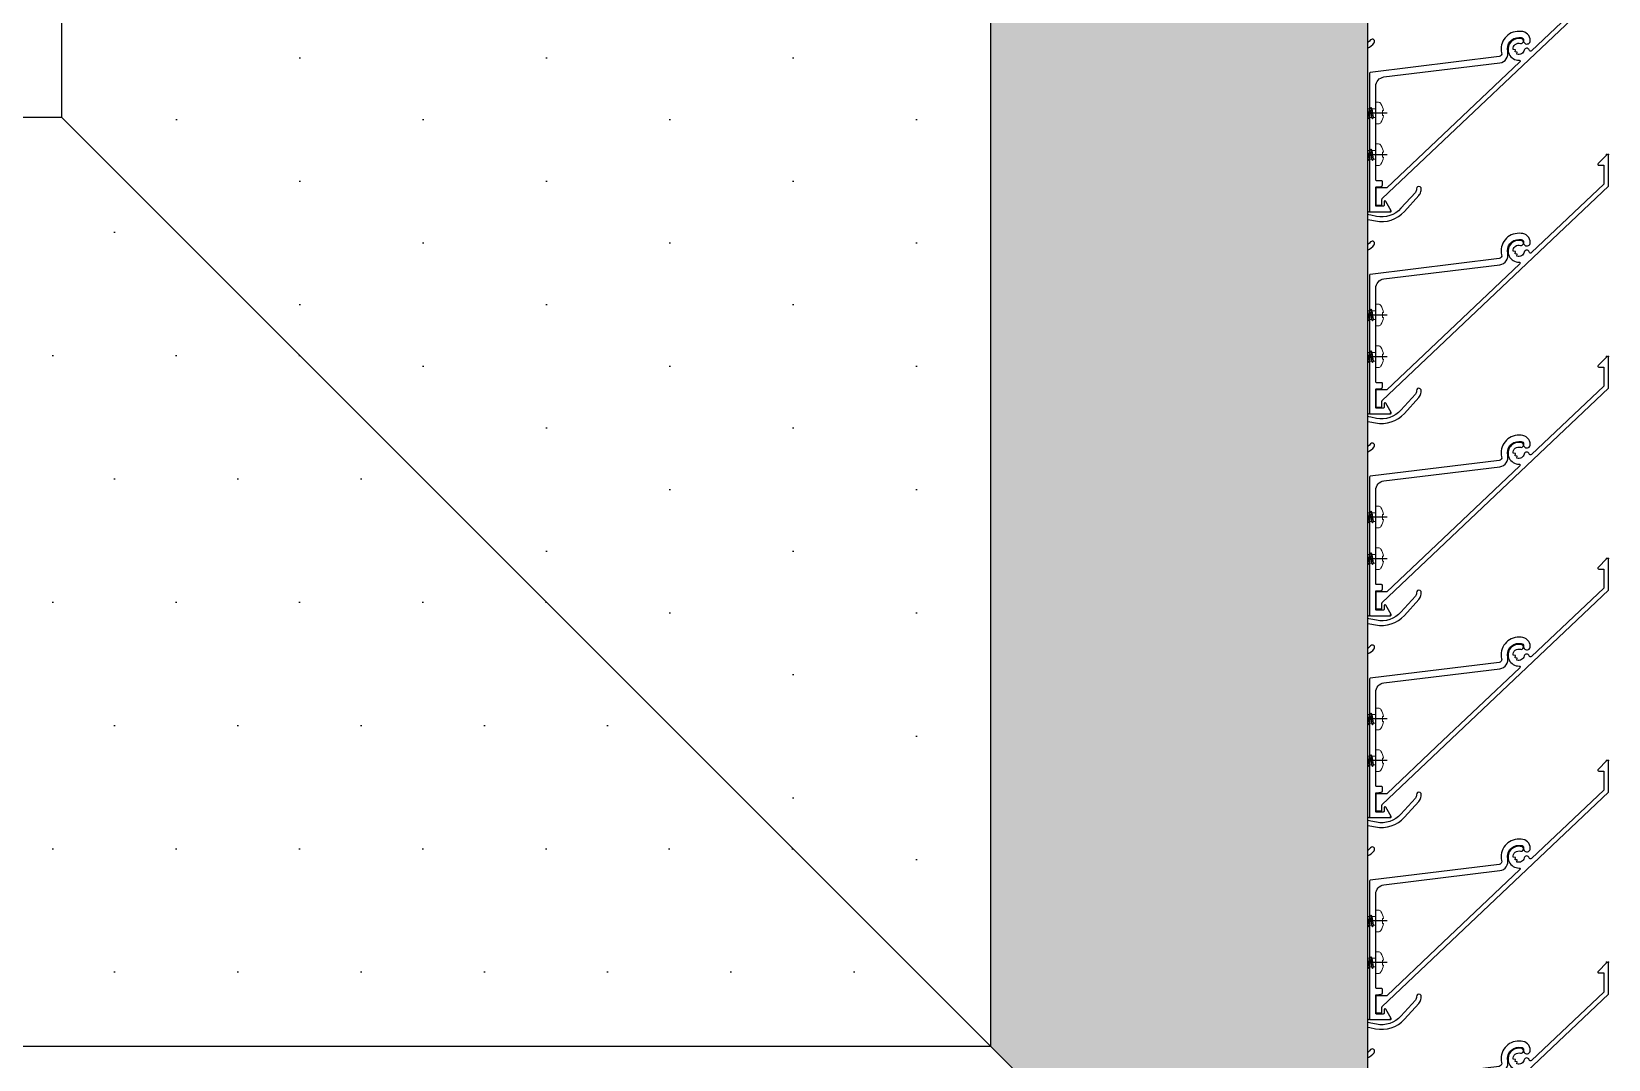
# Model space of a CAD drawing. Header units: millimetres. Extents: x 2519235 to 7246330, y 25937 to 201821.
# Drawn here: x 2752281 to 2752789, y 102088 to 102419 of the extents above; entities that cross this region are included whole.
import ezdxf

# ---------------------------------------------------------------- set-up
doc = ezdxf.new("R2010")
doc.units = ezdxf.units.MM
doc.set_wipeout_variables(frame=1)
for name, pattern in [('CENTER', [50.8, 31.75, -6.35, 6.35, -6.35]), ('HIDDEN', [0.375, 0.25, -0.125]), ('Xref-PLAN-106.940$0$CENTER2', [28.575, 19.05, -3.175, 3.175, -3.175])]:
    doc.linetypes.add(name, pattern=pattern)
for name, color, linetype in [('000 - CONCRETE_COL_CUT_COLOR_1', 7, 'Continuous'), ('000 - CONCRETE_COL_CUT_COLOR_5', 7, 'Continuous'), ('000 - CONCRETE_COL_HATCH_', 7, 'Continuous'), ('000 - CONCRETE_COL_WIPEOUT_', 7, 'Continuous'), ('000 - STRUCTURE_STEEL_ACCESORIES_MAIN_COLOR_2', 7, 'Continuous'), ('000 - STRUCTURE_STEEL_ACCESORIES_WIPEOUT_', 7, 'Continuous'), ('010 - ASPG_ACCESSORIES_HATCH_', 7, 'Continuous'), ('010 - ASPG_ACCESSORIES_MAIN_COLOR_1', 7, 'Continuous'), ('010 - ASPG_ACCESSORIES_SUB_COLOR_1', 7, 'Continuous'), ('010 - ASPG_ACCESSORIES_SUB_COLOR_2', 7, 'Continuous'), ('010 - ASPG_ACCESSORIES_SYMBOL_', 7, 'Continuous'), ('010 - ASPG_ACCESSORIES_WIPEOUT_', 7, 'Continuous'), ('010 - ASPG_EXTR_DEF_SUB', 7, 'Continuous'), ('010 - ASPG_EXTR_MAIN_COLOR_2', 7, 'Continuous'), ('010 - ASPG_FASTERN_DEF_SUB', 7, 'Continuous'), ('010 - ASPG_FASTERN_HIDDEN_', 7, 'Continuous'), ('010 - ASPG_FASTERN_MAIN_COLOR_1', 7, 'Continuous'), ('010 - ASPG_FASTERN_SUB_COLOR_2', 7, 'Continuous'), ('010 - ASPG_FLASHING_HATCH_', 7, 'Continuous'), ('010 - ASPG_FLASHING_MAIN_COLOR_2', 7, 'Continuous'), ('010 - ASPG_FLASHING_MAIN_COLOR_4', 7, 'Continuous'), ('010 - ASPG_FLASHING_WIPEOUT_', 7, 'Continuous'), ('010 - ASPG_FRAMING_MAIN_COLOR_2', 7, 'Continuous'), ('010 - ASPG_FRAMING_SUB_COLOR_2', 7, 'Continuous'), ('010 - ASPG_FRAMING_WIPEOUT_', 7, 'Continuous'), ('A-GLAZ-CURT', 7, 'Continuous'), ('BOLT & SCREW', 7, 'Continuous'), ('Center Line', 7, 'CENTER'), ('Xref-PLAN-106.940$0$_Beam', 7, 'Continuous'), ('Xref-PLAN-106.940$0$_Col', 7, 'Xref-PLAN-106.940$0$CENTER2'), ('Xref-PLAN-106.940$0$S-280-M_COLUMN', 7, 'Continuous')]:
    doc.layers.add(name, color=color, linetype=linetype)
doc.layers.add('12-GRID', color=7, linetype='CENTER', lineweight=13)
doc.layers.add('SCREW', color=7, linetype='Continuous', lineweight=5)
doc.layers.add('Xref-PLAN-106.940$0$_VP', color=7, linetype='Continuous', plot=False)
pattern_1 = [(45, (68845973.911, -106253.634), (-4.0411152545, 4.0411152545), []), (45, (68845976.6053, -106253.634), (-4.0411152545, 4.0411152545), [])]
pattern_2 = [(0, (0, 0), (3.96875, 7.9375), [0, -7.9375])]
pattern_3 = [(0, (0, 0), (19.8438, 39.6875), [0, -39.6875])]

# ---------------------------------------------------------------- blocks, each defined once
blk = doc.blocks.new('DPA_Curved type C_Left - Curved Type C_Left-31496685-ENTRANCE 1 - LOWER ROOF LEVEL PLAN')
at = {"layer": 'A-GLAZ-CURT', "color": 7}
for p, q in [((750, 0), (-699.99, 0)), ((-699.99, 0), (750, 0))]:
    blk.add_line(p, q, dxfattribs=at)
blk = doc.blocks.new('Xref-PLAN-106.940$0$ACM_STR_COLN_Precast- Rectangular Column - 750x300-6869242-610_ENT 1 EXISTING GROUND LEVEL_6000_100')
at = {"layer": 'Xref-PLAN-106.940$0$S-280-M_COLUMN', "color": 7, "lineweight": -3}
for p, q in [((-375, 200), (75, 200)), ((375, 200), (375, 190)), ((375, 190), (375, -90)), ((375, -90), (375, -100)), ((375, -100), (-375, -100))]:
    blk.add_line(p, q, dxfattribs=at)
blk = doc.blocks.new('Xref-PLAN-106.940')
at = {"layer": 'Xref-PLAN-106.940$0$_Beam', "color": 7}
for p, q in [((153369.18, 15158.4), (153369.18, 6933.4)), ((153669.18, 15158.4), (153669.18, 6933.4))]:
    blk.add_line(p, q, dxfattribs=at)
at = {"layer": 'Xref-PLAN-106.940$0$_Col', "color": 7}
blk.add_lwpolyline([(152919.18, 6633.4), (153669.18, 6633.4), (153669.18, 6933.4), (152919.18, 6933.4)], close=True, dxfattribs=at)
at = {"layer": 'Xref-PLAN-106.940$0$_VP', "color": 7}
for p, q in [((152919.18, 6683.4), (153669.18, 6933.4)), ((152919.18, 6933.4), (153669.18, 6633.4))]:
    blk.add_line(p, q, dxfattribs=at)
at = {"layer": 'Xref-PLAN-106.940$0$S-280-M_COLUMN', "color": 7, "lineweight": -3}
blk.add_blockref('Xref-PLAN-106.940$0$ACM_STR_COLN_Precast- Rectangular Column - 750x300-6869242-610_ENT 1 EXISTING GROUND LEVEL_6000_100', (153294.18, 6733.4), dxfattribs=at)
blk = doc.blocks.new('*U2093')
at = {"layer": '000 - CONCRETE_COL_HATCH_'}
h = blk.add_hatch(dxfattribs=at)
h.set_pattern_fill('AR-CONC', scale=0.04)
h.set_pattern_definition([(50, (1500, -835906.8257), (7.28738676, -0.63756342), [0.762, -8.382]), (355, (1500, -835906.826), (-1.40973686, 7.64227381), [0.6096, -6.70562337]), (100.4514447, (1500.607, -835906.879), (5.877649884, 7.004710076), [0.64760035, -7.123609784]), (46.1842, (1500, -835904.794), (10.84316164, -1.68169312), [1.143, -12.573]), (96.6355576, (1500.904, -835904.934), (9.49616536, 9.89704498), [0.97140093, -10.68542433]), (351.1841512, (1500, -835904.794), (9.49616536, 9.89704498), [0.91439868, -10.05838928]), (21, (1501.016, -835905.3017), (6.06457565, -4.090607927), [0.762, -8.382]), (326, (1501.016, -835905.302), (2.472081134, 7.367518645), [0.6096, -6.7056]), (71.451445, (1501.5214, -835905.6426), (8.53665677, 3.276910755), [0.64760035, -7.123597504]), (37.5, (1500, -835906.8257), (0.12354413, 3.382201555), [0, -6.62432, 0, -6.8072, 0, -6.731]), (7.5, (1500, -835906.8257), (2.6727865, 4.007222993), [0, -3.88112, 0, -6.47192, 0, -2.5654]), (327.5, (1497.7343, -835906.8257), (5.423623807, -0.22914976), [0, -2.54, 0, -7.9248, 0, -10.5156]), (317.5, (1496.7183, -835906.8257), (5.925167255, 1.01705964), [0, -3.302, 0, -5.26288, 0, -7.4676])])
h.paths.add_polyline_path([(0, 0), (750, 0), (750, 300), (0, 300)])
at = {"layer": '000 - CONCRETE_COL_CUT_COLOR_1', "color": 7, "lineweight": -2}
blk.add_lwpolyline([(0, 0), (750, 0), (750, 300), (0, 300)], dxfattribs=at)
blk = doc.blocks.new('A$C6d15e31b')
at = {"color": 7}
blk.add_blockref('Xref-PLAN-106.940', (-135619.34, -23258.4), dxfattribs=at)
at = {"layer": 'A-GLAZ-CURT', "color": 7, "rotation": 90}
blk.add_blockref('DPA_Curved type C_Left - Curved Type C_Left-31496685-ENTRANCE 1 - LOWER ROOF LEVEL PLAN', (18049.85, -15875), dxfattribs=at)
at = {"layer": '000 - CONCRETE_COL_CUT_COLOR_5', "color": 7}
blk.add_blockref('*U2093', (17299.84, -16625), dxfattribs=at)
blk = doc.blocks.new('PZG35-9D5')
at = {"layer": 'Center Line', "color": 7}
blk.add_line((0, 3.73), (0, -10.53), dxfattribs=at)
at = {"layer": 'SCREW', "color": 7}
for p, q in [((-1.4, 0), (-1.4, -1.09)), ((1.4, 0), (1.4, -0.59)), ((-1.85, -1.4), (1.85, -0.9)), ((-1.85, -1.4), (-1.4, -1.09)), ((-1.85, -1.4), (-1.4, -1.71)), ((-1.85, -2.7), (1.85, -2.2)), ((-1.85, -2.7), (-1.4, -2.39)), ((-1.85, -2.7), (-1.4, -3.01)), ((-1.85, -4), (-1.4, -3.69)), ((-1.85, -4), (-0.99, -3.88)), ((-1.85, -4), (-1.4, -4.31)), ((-1.4, -1.09), (1.4, -0.59)), ((-1.4, -1.71), (1.4, -1.21)), ((-1.4, -1.71), (-1.4, -2.39)), ((-1.4, -2.39), (1.4, -1.89)), ((-1.4, -3.01), (1.4, -2.51)), ((-1.4, -3.01), (-1.4, -3.69)), ((-1.4, -3.69), (-0.84, -3.59)), ((-1.4, -4.31), (-1.18, -4.27)), ((-1.4, -4.31), (-1.4, -8.1)), ((0.56, -3.34), (1.4, -3.19)), ((0.71, -3.65), (1.85, -3.5)), ((0.71, -3.93), (1.4, -3.81)), ((0.71, -4.61), (1.4, -4.49)), ((0.71, -4.95), (1.85, -4.8)), ((1.85, -0.9), (1.4, -0.59)), ((1.85, -0.9), (1.4, -1.21)), ((1.4, -1.21), (1.4, -1.89)), ((1.85, -2.2), (1.4, -1.89)), ((1.85, -2.2), (1.4, -2.51)), ((1.4, -2.51), (1.4, -3.19)), ((1.85, -3.5), (1.4, -3.19)), ((1.85, -3.5), (1.4, -3.81)), ((1.4, -3.81), (1.4, -4.49)), ((1.85, -4.8), (1.4, -4.49)), ((1.85, -4.8), (1.4, -5.11)), ((0, -9.5), (-1.4, -8.1)), ((0, -9.5), (1.4, -8.1)), ((0.71, -5.23), (1.4, -5.11)), ((1.4, -5.11), (1.4, -8.1))]:
    blk.add_line(p, q, dxfattribs=at)
blk.add_lwpolyline([(0, -9.5), (0.71, -5.23), (0.71, -3.6, 0.417657), (0.41, -3.3, 0.108102), (-0.84, -3.59), (-1.4, -4.7)], format="xyb", dxfattribs=at)
blk = doc.blocks.new('*U2951')
at = {"layer": 'SCREW', "color": 7}
blk.add_lwpolyline([(3.03, 1.78, 0.09906), (0.8, 2.55), (0.8, 2.27), (-0.8, 2.27), (-0.8, 2.55, 0.09906), (-3.03, 1.78, 0.266588), (-3.5, 0.96), (-3.5, 0.2, 0.414214), (-3.3, 0), (3.3, 0, 0.414214), (3.5, 0.2), (3.5, 0.96, 0.266588)], format="xyb", close=True, dxfattribs=at)
blk.add_blockref('PZG35-9D5', (0, 0), dxfattribs=at)
blk = doc.blocks.new('*U2950')
at = {"color": 7}
blk.add_point((0, 0), dxfattribs=at)
at = {"layer": '010 - ASPG_ACCESSORIES_MAIN_COLOR_1', "color": 7}
blk.add_lwpolyline([(-39.7, -0.6, 0.414214), (-40, -0.9), (-40, -7.37, 0.57735), (-39.65, -7.57), (-36.64, -5.83, 0.767327), (-36.79, -5.3), (-37.9, -5.3, -0.414214), (-38.2, -5), (-38.2, -2.8, -0.414214), (-38, -2.6), (-32.18, -2.6, -0.388879), (-31.98, -2.78), (-31.85, -4.34, 0.388879), (-31.35, -4.8), (-30.3, -4.8, 0.414214), (-30, -4.5), (-30, -2.9, -0.414214), (-29.7, -2.6), (0.41, -2.6, -0.378969), (3.39, -5.24), (7.95, -42.52, 0.446593), (11.62, -45.08, -0.489802), (16.08, -48.68), (16.06, -49.36, -0.18248), (15.8, -50.02, -0.267949), (15.33, -50.17, 1.122115), (15.1, -52.34, 0.405004), (18.06, -49.4), (18.08, -48.72, 0.489805), (11.16, -43.13, -0.446597), (9.94, -42.28), (4.87, -0.85, 0.364176), (4.57, -0.6)], format="xyb", close=True, dxfattribs=at)
at = {"layer": '010 - ASPG_EXTR_DEF_SUB', "color": 7}
for p in [(-40, -0.5), (43.44, -76.9), (43.44, -77.5)]:
    blk.add_point(p, dxfattribs=at)
at = {"layer": '010 - ASPG_EXTR_MAIN_COLOR_2', "color": 7}
blk.add_lwpolyline([(11.37, -48.15), (11.47, -47.44), (12.18, -47.56), (12.29, -46.79, -0.535538), (14.19, -49.17, 0.991572), (15.66, -49.58, 1.157025), (8.79, -48.77, -0.688558), (8.27, -48.99), (-17.14, -22.17), (-32.34, -6.13), (-32.34, -2.9, 0.414312), (-32.64, -2.6), (-37.54, -2.6, 0.414116), (-37.84, -2.9), (-37.84, -4.3, 0.414214), (-37.54, -4.6), (-35.99, -4.6, -0.205895), (-35.77, -4.69), (33.23, -77.5), (43.14, -77.5, 0.668179), (43.36, -76.99), (40.52, -74.15, 0.668179), (40.01, -74.36), (40.01, -76), (33.87, -76), (11.86, -52.78, -0.558354), (12.08, -51.95, 0.766275), (12.04, -50.39, -0.438583), (10.71, -48.05)], format="xyb", close=True, dxfattribs=at)
at = {"layer": 'SCREW', "color": 7, "rotation": 180}
for p in [(-21.65, -2.5), (-8.24, -2.5)]:
    blk.add_blockref('*U2951', p, dxfattribs=at)
blk = doc.blocks.new('*U1455')
at = {"color": 7}
blk.add_wipeout([(1617.3, 4), (60, 4), (60, 69.3), (1617.3, 69.3)], dxfattribs=at).dxf.layer = '010 - ASPG_FRAMING_WIPEOUT_'
at = {"layer": '010 - ASPG_FRAMING_MAIN_COLOR_2', "color": 7}
blk.add_lwpolyline([(1587.3, 69.3), (90, 69.3), (90, 6), (1587.3, 6)], close=True, dxfattribs=at)
at = {"layer": '010 - ASPG_FRAMING_SUB_COLOR_2', "color": 7}
for points in [[(1617.3, 4), (60, 4), (60, 69.3), (1617.3, 69.3)], [(60, 2), (60, 4), (1617.3, 4), (1617.3, 2)]]:
    blk.add_lwpolyline(points, close=True, dxfattribs=at)
at = {"color": 7, "rotation": 180}
for p in [(1187.3, 69.3), (1252.3, 69.3), (1317.3, 69.3), (1382.3, 69.3), (1447.3, 69.3), (1512.3, 69.3)]:
    blk.add_blockref('*U2950', p, dxfattribs=at)
blk = doc.blocks.new('*U2952')
at = {"layer": '12-GRID', "color": 7, "linetype": 'CENTER'}
for p, q in [((0, -6.2), (0, 2.2)), ((-4.2, -2), (4.2, -2))]:
    blk.add_line(p, q, dxfattribs=at)
at = {"layer": 'BOLT & SCREW', "color": 7}
for p, q in [((-0.55, -1.77), (-1.77, -1.56)), ((-0.55, -2.23), (-1.77, -2.44)), ((-0.46, -1.77), (-0.88, -1.56)), ((-0.46, -2.23), (-0.88, -2.44)), ((-0.23, -1.45), (-0.44, -0.23)), ((-0.23, -1.54), (-0.44, -1.12)), ((-0.23, -2.46), (-0.44, -2.88)), ((-0.23, -2.55), (-0.44, -3.77)), ((0.23, -1.45), (0.44, -0.23)), ((0.23, -1.54), (0.44, -1.12)), ((0.44, -2.88), (0.23, -2.46)), ((0.23, -2.55), (0.44, -3.77)), ((0.46, -1.77), (0.88, -1.56)), ((0.46, -2.23), (0.88, -2.44)), ((0.55, -1.77), (1.77, -1.56)), ((0.55, -2.23), (1.77, -2.44))]:
    blk.add_line(p, q, dxfattribs=at)
for points in [[(-1.77, -1.56), (-0.88, -1.56, 0.414214), (-0.44, -1.12), (-0.44, -0.23), (0.44, -0.23), (0.44, -1.12, 0.414214), (0.88, -1.56), (1.77, -1.56), (1.77, -2.44), (0.88, -2.44, 0.414214), (0.44, -2.88), (0.44, -3.77), (-0.44, -3.77), (-0.44, -2.88, 0.414214), (-0.88, -2.44), (-1.77, -2.44)], [(0.23, -2.46, -0.414214), (0.46, -2.23), (0.55, -2.23), (0.55, -1.77), (0.46, -1.77, -0.414214), (0.23, -1.54), (0.23, -1.45), (-0.23, -1.45), (-0.23, -1.54, -0.414214), (-0.46, -1.77), (-0.55, -1.77), (-0.55, -2.23), (-0.46, -2.23, -0.414214), (-0.23, -2.46), (-0.23, -2.55), (0.23, -2.55)]]:
    blk.add_lwpolyline(points, format="xyb", close=True, dxfattribs=at)
blk.add_circle((0, -2), 3.5, dxfattribs=at)
blk = doc.blocks.new('*U2422')
at = {"layer": '010 - ASPG_EXTR_DEF_SUB', "color": 7}
for p in [(65, 0), (130, 0), (195, 0), (260, 0), (325, 0)]:
    blk.add_point(p, dxfattribs=at)
at = {"layer": '010 - ASPG_EXTR_MAIN_COLOR_2', "color": 7}
for points in [[(95.76, 70.07, 0.433659), (95.46, 69.75), (95.84, 63.96, 0.082069), (95.86, 63.87, 0.720654), (97.33, 63.97, 0.079224), (97.34, 64.07), (97.07, 68.14, -0.433659), (97.47, 68.57), (105.86, 68.57, -0.607385), (106.35, 67.62, -0.045829), (87.78, 45.76, -0.560492), (87.29, 45.89, 0.31786), (84.21, 48.24, 0.953288), (84.08, 46.72, -2.423004), (82.26, 44.89, 0.952315), (80.74, 44.76, 0.300821), (82.89, 41.76, -0.560492), (82.98, 41.25, -0.019425), (73.62, 33.46, -0.552501), (73.15, 33.64, 0.344461), (69.99, 36.3, 0.952015), (69.86, 34.78, -2.423186), (68.04, 32.95, 0.952015), (66.52, 32.82, 0.2854), (68.49, 29.89, -0.553378), (68.56, 29.38, 0.030674), (53.46, 15.06, 0.4171), (54.11, 5.27, 0.935553), (55.1, 6.41, -0.43441), (54.8, 14.29, -0.014998), (61.92, 21.45, -0.738349), (64.92, 19.76, 0.004917), (61.81, 4.8, 0.263611), (64.88, -4.46), (70, -9.08, 0.125884), (71.27, -9.75, 0.044275), (72.09, -9.87, 1.107655), (72.13, -8.33, -0.215596), (71.02, -7.99), (65.89, -3.35, -0.263611), (63.28, 4.51, -0.004855), (66.34, 19.26, 0.23396), (65.82, 21.95, -0.24081), (65.71, 24.9, -0.104157), (65.78, 25), (67.99, 26.93, -0.229021), (70.7, 26.89, -0.381721), (75.27, 9.07, 0.977382), (76.62, 8.41, 0.361105), (72.41, 27.5, -0.496126), (72.44, 30.69, 0.003188), (74.06, 31.9, -0.002827), (75.56, 33.07, 0.077048), (108.74, 68.44, -0.247674), (108.99, 68.57), (110.98, 68.57, -0.044131), (111.47, 68.5, -0.125846), (113.96, 67.21, -0.098851), (114.82, 66.03, -0.205828), (114.79, 61.2, -0.115116), (111.37, 57.18, 0.822373), (112.46, 56.1, 0.109185), (116.15, 60.56, 0.208323), (116.19, 66.64, 0.100528), (114.97, 68.32, 0.145116), (111.29, 70.07)], [(160.76, 70.07, 0.433659), (160.46, 69.75), (160.84, 63.96, 0.082069), (160.86, 63.87, 0.720654), (162.33, 63.97, 0.079224), (162.34, 64.07), (162.07, 68.14, -0.433659), (162.47, 68.57), (170.86, 68.57, -0.607385), (171.35, 67.62, -0.045829), (152.78, 45.76, -0.560492), (152.29, 45.89, 0.31786), (149.21, 48.24, 0.953288), (149.08, 46.72, -2.423004), (147.26, 44.89, 0.952315), (145.74, 44.76, 0.300821), (147.89, 41.76, -0.560492), (147.98, 41.25, -0.019425), (138.62, 33.46, -0.552501), (138.15, 33.64, 0.344461), (134.99, 36.3, 0.952015), (134.86, 34.78, -2.423186), (133.04, 32.95, 0.952015), (131.52, 32.82, 0.2854), (133.49, 29.89, -0.553378), (133.56, 29.38, 0.030674), (118.46, 15.06, 0.4171), (119.11, 5.27, 0.935553), (120.1, 6.41, -0.43441), (119.8, 14.29, -0.014998), (126.92, 21.45, -0.738349), (129.92, 19.76, 0.004917), (126.81, 4.8, 0.263611), (129.88, -4.46), (135, -9.08, 0.125884), (136.27, -9.75, 0.044275), (137.09, -9.87, 1.107655), (137.13, -8.33, -0.215596), (136.02, -7.99), (130.89, -3.35, -0.263611), (128.28, 4.51, -0.004855), (131.34, 19.26, 0.23396), (130.82, 21.95, -0.24081), (130.71, 24.9, -0.104157), (130.78, 25), (132.99, 26.93, -0.229021), (135.7, 26.89, -0.381721), (140.27, 9.07, 0.977382), (141.62, 8.41, 0.361105), (137.41, 27.5, -0.496126), (137.44, 30.69, 0.003188), (139.06, 31.9, -0.002827), (140.56, 33.07, 0.077048), (173.74, 68.44, -0.247674), (173.99, 68.57), (175.98, 68.57, -0.044131), (176.47, 68.5, -0.125846), (178.96, 67.21, -0.098851), (179.82, 66.03, -0.205828), (179.79, 61.2, -0.115116), (176.37, 57.18, 0.822373), (177.46, 56.1, 0.109185), (181.15, 60.56, 0.208323), (181.19, 66.64, 0.100528), (179.97, 68.32, 0.145116), (176.29, 70.07)], [(225.76, 70.07, 0.433659), (225.46, 69.75), (225.84, 63.96, 0.082069), (225.86, 63.87, 0.720654), (227.33, 63.97, 0.079224), (227.34, 64.07), (227.07, 68.14, -0.433659), (227.47, 68.57), (235.86, 68.57, -0.607385), (236.35, 67.62, -0.045829), (217.78, 45.76, -0.560492), (217.29, 45.89, 0.31786), (214.21, 48.24, 0.953288), (214.08, 46.72, -2.423004), (212.26, 44.89, 0.952315), (210.74, 44.76, 0.300821), (212.89, 41.76, -0.560492), (212.98, 41.25, -0.019425), (203.62, 33.46, -0.552501), (203.15, 33.64, 0.344461), (199.99, 36.3, 0.952015), (199.86, 34.78, -2.423186), (198.04, 32.95, 0.952015), (196.52, 32.82, 0.2854), (198.49, 29.89, -0.553378), (198.56, 29.38, 0.030674), (183.46, 15.06, 0.4171), (184.11, 5.27, 0.935553), (185.1, 6.41, -0.43441), (184.8, 14.29, -0.014998), (191.92, 21.45, -0.738349), (194.92, 19.76, 0.004917), (191.81, 4.8, 0.263611), (194.88, -4.46), (200, -9.08, 0.125884), (201.27, -9.75, 0.044275), (202.09, -9.87, 1.107655), (202.13, -8.33, -0.215596), (201.02, -7.99), (195.89, -3.35, -0.263611), (193.28, 4.51, -0.004855), (196.34, 19.26, 0.23396), (195.82, 21.95, -0.24081), (195.71, 24.9, -0.104157), (195.78, 25), (197.99, 26.93, -0.229021), (200.7, 26.89, -0.381721), (205.27, 9.07, 0.977382), (206.62, 8.41, 0.361105), (202.41, 27.5, -0.496126), (202.44, 30.69, 0.003188), (204.06, 31.9, -0.002827), (205.56, 33.07, 0.077048), (238.74, 68.44, -0.247674), (238.99, 68.57), (240.98, 68.57, -0.044131), (241.47, 68.5, -0.125846), (243.96, 67.21, -0.098851), (244.82, 66.03, -0.205828), (244.79, 61.2, -0.115116), (241.37, 57.18, 0.822373), (242.46, 56.1, 0.109185), (246.15, 60.56, 0.208323), (246.19, 66.64, 0.100528), (244.97, 68.32, 0.145116), (241.29, 70.07)], [(290.76, 70.07, 0.433659), (290.46, 69.75), (290.84, 63.96, 0.082069), (290.86, 63.87, 0.720654), (292.33, 63.97, 0.079224), (292.34, 64.07), (292.07, 68.14, -0.433659), (292.47, 68.57), (300.86, 68.57, -0.607385), (301.35, 67.62, -0.045829), (282.78, 45.76, -0.560492), (282.29, 45.89, 0.31786), (279.21, 48.24, 0.953288), (279.08, 46.72, -2.423004), (277.26, 44.89, 0.952315), (275.74, 44.76, 0.300821), (277.89, 41.76, -0.560492), (277.98, 41.25, -0.019425), (268.62, 33.46, -0.552501), (268.15, 33.64, 0.344461), (264.99, 36.3, 0.952015), (264.86, 34.78, -2.423186), (263.04, 32.95, 0.952015), (261.52, 32.82, 0.2854), (263.49, 29.89, -0.553378), (263.56, 29.38, 0.030674), (248.46, 15.06, 0.4171), (249.11, 5.27, 0.935553), (250.1, 6.41, -0.43441), (249.8, 14.29, -0.014998), (256.92, 21.45, -0.738349), (259.92, 19.76, 0.004917), (256.81, 4.8, 0.263611), (259.88, -4.46), (265, -9.08, 0.125884), (266.27, -9.75, 0.044275), (267.09, -9.87, 1.107655), (267.13, -8.33, -0.215596), (266.02, -7.99), (260.89, -3.35, -0.263611), (258.28, 4.51, -0.004855), (261.34, 19.26, 0.23396), (260.82, 21.95, -0.24081), (260.71, 24.9, -0.104157), (260.78, 25), (262.99, 26.93, -0.229021), (265.7, 26.89, -0.381721), (270.27, 9.07, 0.977382), (271.62, 8.41, 0.361105), (267.41, 27.5, -0.496126), (267.44, 30.69, 0.003188), (269.06, 31.9, -0.002827), (270.56, 33.07, 0.077048), (303.74, 68.44, -0.247674), (303.99, 68.57), (305.98, 68.57, -0.044131), (306.47, 68.5, -0.125846), (308.96, 67.21, -0.098851), (309.82, 66.03, -0.205828), (309.79, 61.2, -0.115116), (306.37, 57.18, 0.822373), (307.46, 56.1, 0.109185), (311.15, 60.56, 0.208323), (311.19, 66.64, 0.100528), (309.97, 68.32, 0.145116), (306.29, 70.07)], [(355.76, 70.07, 0.433659), (355.46, 69.75), (355.84, 63.96, 0.082069), (355.86, 63.87, 0.720654), (357.33, 63.97, 0.079224), (357.34, 64.07), (357.07, 68.14, -0.433659), (357.47, 68.57), (365.86, 68.57, -0.607385), (366.35, 67.62, -0.045829), (347.78, 45.76, -0.560492), (347.29, 45.89, 0.31786), (344.21, 48.24, 0.953288), (344.08, 46.72, -2.423004), (342.26, 44.89, 0.952315), (340.74, 44.76, 0.300821), (342.89, 41.76, -0.560492), (342.98, 41.25, -0.019425), (333.62, 33.46, -0.552501), (333.15, 33.64, 0.344461), (329.99, 36.3, 0.952015), (329.86, 34.78, -2.423186), (328.04, 32.95, 0.952015), (326.52, 32.82, 0.2854), (328.49, 29.89, -0.553378), (328.56, 29.38, 0.030674), (313.46, 15.06, 0.4171), (314.11, 5.27, 0.935553), (315.1, 6.41, -0.43441), (314.8, 14.29, -0.014998), (321.92, 21.45, -0.738349), (324.92, 19.76, 0.004917), (321.81, 4.8, 0.263611), (324.88, -4.46), (330, -9.08, 0.125884), (331.27, -9.75, 0.044275), (332.09, -9.87, 1.107655), (332.13, -8.33, -0.215596), (331.02, -7.99), (325.89, -3.35, -0.263611), (323.28, 4.51, -0.004855), (326.34, 19.26, 0.23396), (325.82, 21.95, -0.24081), (325.71, 24.9, -0.104157), (325.78, 25), (327.99, 26.93, -0.229021), (330.7, 26.89, -0.381721), (335.27, 9.07, 0.977382), (336.62, 8.41, 0.361105), (332.41, 27.5, -0.496126), (332.44, 30.69, 0.003188), (334.06, 31.9, -0.002827), (335.56, 33.07, 0.077048), (368.74, 68.44, -0.247674), (368.99, 68.57), (370.98, 68.57, -0.044131), (371.47, 68.5, -0.125846), (373.96, 67.21, -0.098851), (374.82, 66.03, -0.205828), (374.79, 61.2, -0.115116), (371.37, 57.18, 0.822373), (372.46, 56.1, 0.109185), (376.15, 60.56, 0.208323), (376.19, 66.64, 0.100528), (374.97, 68.32, 0.145116), (371.29, 70.07)]]:
    blk.add_lwpolyline(points, format="xyb", close=True, dxfattribs=at)
blk.add_lwpolyline([(393.56, 29.38, 0.030674), (378.46, 15.06, 0.4171), (379.11, 5.27, 0.935553), (380.1, 6.41, -0.43441), (379.8, 14.29, -0.014998), (386.92, 21.45, -0.738349)], format="xyb", dxfattribs=at)
at = {"color": 7, "rotation": 179.999999999989}
for p in [(84.09, 42.89), (149.09, 42.89), (214.09, 42.89), (279.09, 42.89), (344.09, 42.89), (69.87, 30.95), (134.87, 30.95), (199.87, 30.95), (264.87, 30.95), (329.87, 30.95)]:
    blk.add_blockref('*U2952', p, dxfattribs=at)
blk = doc.blocks.new('W-1-PP17-ENT1_REV02_20260416-153151_PP17_ENT1_ASPG_MAIN_UPPL')
at = {"color": 7, "rotation": 270}
blk.add_blockref('*U1455', (18098, -15125), dxfattribs=at)
at = {"color": 7, "rotation": 90}
blk.add_blockref('*U2422', (18174.67, -16677.07), dxfattribs=at)
blk = doc.blocks.new('*U3382')
at = {"layer": '010 - ASPG_ACCESSORIES_SUB_COLOR_2', "color": 7}
for p, q in [((-2.08, -1.55), (-2.08, 0)), ((2.08, -1.05), (2.08, 0)), ((-2.73, -1.9), (2.73, -1.4)), ((-2.73, -1.9), (-2.08, -1.55)), ((-2.73, -1.9), (-2.08, -2.25)), ((-2.73, -3.7), (2.73, -3.2)), ((-2.73, -3.7), (-2.08, -3.35)), ((-2.73, -3.7), (-2.08, -4.05)), ((-2.73, -5.5), (2.73, -5)), ((-2.73, -5.5), (2.73, -5)), ((-2.08, -1.55), (2.08, -1.05)), ((-2.08, -2.25), (2.08, -1.75)), ((-2.08, -3.35), (-2.08, -2.25)), ((-2.08, -3.35), (2.08, -2.85)), ((-2.08, -4.05), (2.08, -3.55)), ((-2.08, -5.15), (-2.08, -4.05)), ((-2.08, -5.15), (2.08, -4.65)), ((-2.08, -5.15), (2.08, -4.65)), ((2.73, -1.4), (2.08, -1.05)), ((2.73, -1.4), (2.08, -1.75)), ((2.08, -2.85), (2.08, -1.75)), ((2.73, -3.2), (2.08, -2.85)), ((2.73, -3.2), (2.08, -3.55)), ((2.08, -4.65), (2.08, -3.55)), ((2.73, -5), (2.08, -4.65)), ((2.73, -5), (2.08, -4.65)), ((2.73, -5), (2.08, -5.35)), ((2.73, -5), (2.08, -5.35)), ((-2.73, -5.5), (-2.08, -5.15)), ((-2.73, -5.5), (-2.08, -5.15)), ((-2.73, -5.5), (-2.08, -5.85)), ((-2.73, -5.5), (-2.08, -5.85)), ((-2.73, -7.3), (2.73, -6.8)), ((-2.73, -7.3), (-2.08, -6.95)), ((-2.73, -7.3), (-2.08, -7.65)), ((-2.73, -9.1), (-2.08, -8.75)), ((-2.73, -9.1), (-1.57, -8.98)), ((-2.73, -9.1), (-2.08, -9.45)), ((-2.08, -5.85), (2.08, -5.35)), ((-2.08, -5.85), (2.08, -5.35)), ((-2.08, -6.95), (-2.08, -5.85)), ((-2.08, -6.95), (-2.08, -5.85)), ((-2.08, -6.95), (2.08, -6.45)), ((-2.08, -7.65), (2.08, -7.15)), ((-2.08, -8.75), (-2.08, -7.65)), ((-2.08, -8.75), (-1.06, -8.61)), ((-2.08, -9.45), (-1.63, -9.39)), ((-2.08, -10.55), (-2.08, -9.45)), ((0.43, -8.44), (2.08, -8.25)), ((0.71, -8.78), (2.73, -8.6)), ((0.71, -9.1), (2.08, -8.95)), ((0.71, -10.21), (2.08, -10.05)), ((2.08, -6.45), (2.08, -5.35)), ((2.08, -6.45), (2.08, -5.35)), ((2.73, -6.8), (2.08, -6.45)), ((2.73, -6.8), (2.08, -7.15)), ((2.08, -8.25), (2.08, -7.15)), ((2.73, -8.6), (2.08, -8.25)), ((2.73, -8.6), (2.08, -8.95)), ((2.08, -10.05), (2.08, -8.95)), ((2.73, -10.4), (2.08, -10.05)), ((-2.73, -10.9), (-2.08, -10.55)), ((-2.73, -10.9), (-1.84, -10.81)), ((-2.73, -10.9), (-2.08, -11.25)), ((-2.08, -10.55), (-1.8, -10.51)), ((-2.08, -11.25), (-1.91, -11.23)), ((-2.08, -12.4), (-2.08, -11.25)), ((-2.08, -12.4), (-2.08, -15.6)), ((0.71, -10.58), (2.73, -10.4)), ((0.71, -10.9), (2.08, -10.75)), ((2.73, -10.4), (2.08, -10.75)), ((2.08, -10.75), (2.08, -15.6)), ((0, -17.2), (-2.08, -15.6)), ((0, -17.2), (2.08, -15.6))]:
    blk.add_line(p, q, dxfattribs=at)
blk.add_lwpolyline([(0, -17.2), (0.71, -11.46), (0.71, -8.74, 0.417657), (0.41, -8.44, 0.070993), (-1.53, -8.73), (-2.08, -12.4)], format="xyb", dxfattribs=at)
at = {"layer": '010 - ASPG_ACCESSORIES_SYMBOL_', "color": 7, "linetype": 'CENTER'}
blk.add_line((0, 6.14), (0, -18.2), dxfattribs=at)
at = {"layer": '010 - ASPG_FASTERN_MAIN_COLOR_1', "color": 7}
for p, q in [((3.13, 5.45), (-3.13, 5.45)), ((-5.5, 0.55), (-5.5, 0)), ((5.5, 0), (-5.5, 0)), ((-5.2, 0.85), (-4.17, 1.2)), ((5.2, 0.85), (-5.2, 0.85)), ((-4.17, 5.05), (-4.17, 1.2)), ((4.17, 1.2), (-4.17, 1.2)), ((-2.58, 0.85), (-2.08, 1.2)), ((-2.08, 5.05), (-2.08, 1.2)), ((2.08, 5.05), (2.08, 1.2)), ((2.45, 0.85), (2.08, 1.2)), ((4.17, 5.05), (4.17, 1.2)), ((5.2, 0.85), (4.17, 1.2)), ((5.5, 0.55), (5.5, 0))]:
    blk.add_line(p, q, dxfattribs=at)
for centre, radius, start, end in [((-3.13, 3.89), 1.56, 48.0171, 131.9829), ((0, -0.18), 5.63, 68.2799, 111.7201), ((3.13, 3.89), 1.56, 48.0171, 131.9829), ((-5.2, 0.55), 0.3, 90, 180), ((5.2, 0.55), 0.3, 0, 90)]:
    blk.add_arc(centre, radius, start, end, dxfattribs=at)
blk = doc.blocks.new('G$C7D677D58')
at = {"layer": '010 - ASPG_FASTERN_MAIN_COLOR_1'}
h = blk.add_hatch(dxfattribs=at)
h.set_pattern_fill('ANSI35', scale=0.02, angle=280.6768, style=0)
h.set_pattern_definition([(145.676841, (67.453535, -13.0942606), (0.00281929957, 0.00412935224), []), (145.676841, (67.4500606, -13.0949156), (0.00281929957, 0.00412935224), [0.00625, -0.00125, 0, -0.00125])])
h.paths.add_polyline_path([(0.02989, 0.01545), (0.02447, 0.01545), (0.02447, 0.00055), (0.02989, 0.00055)])
at = {"layer": '010 - ASPG_FASTERN_DEF_SUB', "color": 7, "ltscale": 0.1}
blk.add_line((0.03829, 0.008), (0, 0.008, 0), dxfattribs=at)
at = {"layer": '010 - ASPG_FASTERN_MAIN_COLOR_1', "color": 7}
for p, q in [((0.01327, 0, 0), (0.01327, 0.016, 0)), ((0.01327, 0.016, 0), (0.01447, 0.016, 0)), ((0.01447, 0.016, 0), (0.01447, 0, 0)), ((0.02989, 0), (0.02989, 0.016)), ((0.02989, 0.016), (0.03109, 0.016)), ((0.03109, 0.016), (0.03109, 0)), ((0.0024, 0.012, 0), (0.0016, 0.0112, 0)), ((0.0016, 0.0048, 0), (0.0016, 0.0112, 0)), ((0.00687, 0.0112, 0), (0.0016, 0.0112, 0)), ((0.00687, 0.012, 0), (0.0024, 0.012, 0)), ((0.00687, 0.0028, 0), (0.00687, 0.0132, 0)), ((0.01247, 0.01493, 0), (0.00767, 0.01493, 0)), ((0.01247, 0.01146, 0), (0.00767, 0.01146, 0)), ((0.01327, 0.0028, 0), (0.01327, 0.0132, 0)), ((0.03109, 0.00107), (0.03109, 0.01493)), ((0.03589, 0.01493), (0.03109, 0.01493)), ((0.03589, 0.01146), (0.03109, 0.01146)), ((0.03669, 0.0028), (0.03669, 0.0132)), ((0.00687, 0.0048, 0), (0.0016, 0.0048, 0)), ((0.0024, 0.004, 0), (0.0016, 0.0048, 0)), ((0.00687, 0.004, 0), (0.0024, 0.004, 0)), ((0.01247, 0.00454, 0), (0.00767, 0.00454, 0)), ((0.01247, 0.00107, 0), (0.00767, 0.00107, 0)), ((0.01447, 0, 0), (0.01327, 0, 0)), ((0.03109, 0), (0.02989, 0)), ((0.03589, 0.00454), (0.03109, 0.00454)), ((0.03589, 0.00107), (0.03109, 0.00107))]:
    blk.add_line(p, q, dxfattribs=at)
blk.add_lwpolyline([(0.02989, 0.01545), (0.02447, 0.01545), (0.02447, 0.00055), (0.02989, 0.00055)], close=True, dxfattribs=at)
at = {"layer": '010 - ASPG_FASTERN_MAIN_COLOR_1', "color": 7, "elevation": 0}
for points in [[(0.00767, 0.01493, 0.46188), (0.00767, 0.01146, 0.23094), (0.00767, 0.00454, 0.46188), (0.00767, 0.00107)], [(0.01247, 0.01493, -0.46188), (0.01247, 0.01146, -0.23094), (0.01247, 0.00454, -0.46188), (0.01247, 0.00107)], [(0.03589, 0.01493, -0.46188), (0.03589, 0.01146, -0.23094), (0.03589, 0.00454, -0.46188), (0.03589, 0.00107)]]:
    blk.add_lwpolyline(points, format="xyb", dxfattribs=at)
at = {"layer": '010 - ASPG_FASTERN_SUB_COLOR_2', "color": 7, "linetype": 'HIDDEN'}
for p, q in [((0.02989, 0.012), (0.01447, 0.012, 0)), ((0.02989, 0.0112), (0.01447, 0.0112, 0)), ((0.02989, 0.0048), (0.01447, 0.0048, 0)), ((0.02989, 0.004), (0.01447, 0.004, 0))]:
    blk.add_line(p, q, dxfattribs=at)
blk = doc.blocks.new('010 - ASPG_ACCESSORIES_BRACKET_FOR_FRAME_TYPE-1_CUT-VIEW')
at = {"color": 7}
blk.add_wipeout([(0, 25), (0, 0), (40, 0), (40, 3), (3, 3), (3, 25)], dxfattribs=at).dxf.layer = '010 - ASPG_ACCESSORIES_WIPEOUT_'
at = {"layer": '010 - ASPG_ACCESSORIES_HATCH_'}
h = blk.add_hatch(dxfattribs=at)
h.set_pattern_fill('ANSI32', scale=0.03)
h.set_pattern_definition(pattern_1)
h.paths.add_polyline_path([(1.45, 16.09), (1.1, 16.73), (0.75, 16.09), (0, 16.09), (0, 25), (3, 25), (2.98, 16.09)])
h = blk.add_hatch(dxfattribs=at)
h.set_pattern_fill('ANSI32', scale=0.03)
h.set_pattern_definition(pattern_1)
h.paths.add_polyline_path([(0, 0), (0, 11.78), (0.18, 11.92), (1.25, 11.92), (1.6, 11.27), (1.95, 11.92), (3, 11.92), (3, 3), (19.7, 3), (19.7, 0)])
h = blk.add_hatch(dxfattribs=at)
h.set_pattern_fill('ANSI32', scale=0.03)
h.set_pattern_definition(pattern_1)
h.paths.add_polyline_path([(28.7, 0), (28.7, 3), (40, 3), (40, 0)])
at = {"layer": '010 - ASPG_ACCESSORIES_MAIN_COLOR_1', "color": 7}
blk.add_lwpolyline([(0, 25), (0, 0), (40, 0), (40, 3), (3, 3), (3, 25)], close=True, dxfattribs=at)
at = {"layer": '010 - ASPG_ACCESSORIES_SUB_COLOR_1', "color": 7}
for points in [[(1.45, 16.09), (1.1, 16.73), (0.75, 16.09), (0, 16.09), (0, 25), (3, 25), (2.98, 16.09)], [(0, 0), (0, 11.78), (0.18, 11.92), (1.25, 11.92), (1.6, 11.27), (1.95, 11.92), (3, 11.92), (3, 3), (19.7, 3), (19.7, 0)], [(28.7, 0), (28.7, 3), (40, 3), (40, 0)]]:
    blk.add_lwpolyline(points, close=True, dxfattribs=at)
blk = doc.blocks.new('000_ASPG_TYP_FILES_EXPANSION_BOLT_1')
at = {"layer": '010 - ASPG_FASTERN_HIDDEN_', "color": 7, "linetype": 'CENTER'}
blk.add_line((-15.27, 0), (74.86, 0), dxfattribs=at)
at = {"layer": '010 - ASPG_FASTERN_MAIN_COLOR_1', "color": 7}
for p, q in [((-8, 7.21), (-7.36, 7.85)), ((-8, 7.21), (-8, -7.21)), ((-7.36, 7.85), (-2.24, 7.85)), ((-1.6, 7.21), (-2.24, 7.85)), ((-1.6, 7.21), (-1.6, -7.21)), ((-7.36, 3.93), (-2.24, 3.93)), ((-7.36, -3.93), (-2.24, -3.93)), ((-7.36, -7.85), (-8, -7.21)), ((-7.36, -7.85), (-2.24, -7.85)), ((-2.24, -7.85), (-1.6, -7.21))]:
    blk.add_line(p, q, dxfattribs=at)
blk.add_lwpolyline([(-1.6, -8.4), (0, -8.4), (0, 8.4), (-1.6, 8.4)], close=True, dxfattribs=at)
for centre, radius, start, end in [((-4.67, 5.89), 3.33, 143.8846, 216.1154), ((-4.93, 5.89), 3.33, 323.8846, 36.1154), ((4.36, 0), 12.36, 161.4826, 198.5174), ((-13.96, 0), 12.36, 341.4826, 18.5174), ((-4.67, -5.89), 3.33, 143.8846, 216.1154), ((-4.93, -5.89), 3.33, 323.8846, 36.1154)]:
    blk.add_arc(centre, radius, start, end, dxfattribs=at)
at = {"layer": '010 - ASPG_FASTERN_SUB_COLOR_2', "color": 7}
for p, q in [((-13, 2), (-12.17, 2.78)), ((-13, -2), (-13, 2)), ((-11.72, 2.8), (-12.21, -2.8)), ((-12.17, 2.78), (-11.71, 2.84)), ((-10.92, 4), (-11.72, 2.8)), ((-10.92, 4), (-11.61, -4)), ((-10.33, 2.8), (-10.92, 4)), ((-10.33, 2.8), (-10.82, -2.8)), ((-9.54, 4), (-10.33, 2.8)), ((-9.54, 4), (-10.23, -4)), ((-8.95, 2.8), (-9.54, 4)), ((-8.95, 2.8), (-9.43, -2.8)), ((-8.15, 4), (-8.95, 2.8)), ((-8.15, 4), (-8.84, -4)), ((0.66, 4), (-0.13, 2.8)), ((0.66, 4), (-0.03, -4)), ((1.25, 2.8), (0.66, 4)), ((1.25, 2.8), (0.77, -2.8)), ((2.05, 4), (1.25, 2.8)), ((2.05, 4), (1.36, -4)), ((2.64, 2.8), (2.05, 4)), ((2.64, 2.8), (2.15, -2.8)), ((3.43, 4), (2.64, 2.8)), ((3.43, 4), (2.74, -4)), ((4.02, 2.8), (3.43, 4)), ((4.02, 2.8), (3.54, -2.8)), ((4.82, 4), (4.02, 2.8)), ((4.82, 4), (4.13, -4)), ((5.41, 2.8), (4.82, 4)), ((5.41, 2.8), (4.92, -2.8)), ((6.21, 4), (5.41, 2.8)), ((6.21, 4), (5.51, -4)), ((6.79, 2.8), (6.21, 4)), ((6.79, 2.8), (6.31, -2.8)), ((7.59, 4), (6.79, 2.8)), ((7.59, 4), (6.9, -4)), ((8.18, 2.8), (7.59, 4)), ((8.18, 2.8), (7.7, -2.8)), ((8.98, 4), (8.18, 2.8)), ((8.98, 4), (8.28, -4)), ((9.57, 2.8), (8.98, 4)), ((9.57, 2.8), (9.08, -2.8)), ((10.36, 4), (9.57, 2.8)), ((10.36, 4), (9.67, -4)), ((10.95, 2.8), (10.36, 4)), ((10.95, 2.8), (10.47, -2.8)), ((11.75, 4), (10.95, 2.8)), ((11.75, 4), (11.06, -4)), ((12.34, 2.8), (11.75, 4)), ((12.34, 2.8), (11.85, -2.8)), ((13.13, 4), (12.34, 2.8)), ((13.13, 4), (12.44, -4)), ((13.13, 4), (47.5, 4)), ((47.5, 3), (47.5, 4)), ((50.5, 3), (47.5, 3)), ((50.5, 4), (60.29, 4.57)), ((50.5, 2), (50.5, 4)), ((50.5, 2), (51.5, 2)), ((50.5, -4), (50.5, 1.04)), ((50.66, 1.19), (51.03, 1.19)), ((52.03, 0.19), (52.03, -0.75)), ((52.5, 1), (52.5, 0)), ((54.73, -0.32), (55.27, 1.32)), ((55.04, -1.1), (55.75, 0.77)), ((56.22, 2), (57.5, 2)), ((56.68, 1.41), (57.11, 1.41)), ((58.11, 0.46), (58.18, -0.8)), ((58.5, 1), (58.5, -0.04)), ((60.29, 4.57), (60.29, -1.07)), ((67.5, 4), (60.29, 3.28)), ((67.5, -4), (67.5, 4)), ((-13, -2), (-12.17, -2.84)), ((-11.61, -4), (-12.21, -2.8)), ((-10.82, -2.8), (-11.61, -4)), ((-10.23, -4), (-10.82, -2.8)), ((-9.43, -2.8), (-10.23, -4)), ((-8.84, -4), (-9.43, -2.8)), ((-8.05, -2.8), (-8.84, -4)), ((0.77, -2.8), (-0.03, -4)), ((1.36, -4), (0.77, -2.8)), ((2.15, -2.8), (1.36, -4)), ((2.74, -4), (2.15, -2.8)), ((3.54, -2.8), (2.74, -4)), ((4.13, -4), (3.54, -2.8)), ((4.92, -2.8), (4.13, -4)), ((5.51, -4), (4.92, -2.8)), ((6.31, -2.8), (5.51, -4)), ((6.9, -4), (6.31, -2.8)), ((7.7, -2.8), (6.9, -4)), ((8.28, -4), (7.7, -2.8)), ((9.08, -2.8), (8.28, -4)), ((9.67, -4), (9.08, -2.8)), ((10.47, -2.8), (9.67, -4)), ((11.06, -4), (10.47, -2.8)), ((11.85, -2.8), (11.06, -4)), ((12.44, -4), (11.85, -2.8)), ((12.5, -4), (47.5, -4)), ((47.5, -4), (47.5, -3)), ((47.5, -3), (50.5, -3)), ((60.29, -4.69), (50.5, -4)), ((53.03, -1.75), (54.1, -1.75)), ((53.5, -1), (53.78, -1)), ((59.18, -1.75), (60.29, -1.75)), ((59.46, -1.04), (60.29, -1.07)), ((60.29, -1.75), (60.29, -4.69)), ((60.29, -3.28), (67.5, -4))]:
    blk.add_line(p, q, dxfattribs=at)
for centre, start, end in [((51.03, 0.19), 0, 121.9394), ((51.5, 1), 0, 90), ((56.22, 1), 90, 161.5651), ((56.68, 0.41), 90, 159.1163), ((57.11, 0.41), 3.0186, 90), ((57.5, 1), 0, 90), ((53.03, -0.75), 180, 270), ((53.5, 0), 180, 270), ((53.78, 0), 270, 341.5651), ((54.1, -0.75), 270, 339.1163), ((59.18, -0.75), 183.0186, 270), ((59.5, -0.04), 180, 267.8255)]:
    blk.add_arc(centre, 1, start, end, dxfattribs=at)
blk = doc.blocks.new('*U2127')
at = {"color": 7, "xscale": -1, "rotation": 270}
blk.add_blockref('*U3382', (3, 11), dxfattribs=at)
at = {"color": 7}
blk.add_wipeout([(45.16, 75), (45.16, 30), (0.16, 30), (0.16, 25), (50.16, 25), (50.16, 75)], dxfattribs=at).dxf.layer = '000 - STRUCTURE_STEEL_ACCESORIES_WIPEOUT_'
at = {"layer": '010 - ASPG_ACCESSORIES_HATCH_'}
h = blk.add_hatch(dxfattribs=at)
h.set_pattern_fill('ANSI32', scale=0.03, angle=-90)
h.set_pattern_definition([(315, (-106132.3324, -14494238.6785), (1.01027881362, 1.01027881362), []), (315, (-106132.3324, -14494239.352), (1.01027881362, 1.01027881362), [])])
h.paths.add_polyline_path([(45.16, 75), (45.16, 30), (0.16, 30), (0.16, 25), (50.16, 25), (50.16, 75)])
at = {"layer": '000 - STRUCTURE_STEEL_ACCESORIES_MAIN_COLOR_2', "color": 7}
blk.add_lwpolyline([(45.16, 75), (45.16, 30), (0.16, 30), (0.16, 25), (50.16, 25), (50.16, 75)], close=True, dxfattribs=at)
at = {"color": 7}
blk.add_blockref('000_ASPG_TYP_FILES_EXPANSION_BOLT_1', (45.16, 52.5), dxfattribs=at)
at = {"color": 7, "xscale": -1000, "yscale": 1000, "zscale": 1000, "rotation": 90}
blk.add_blockref('G$C7D677D58', (32.2, 46.47, 0), dxfattribs=at)
at = {"color": 7, "xscale": -1, "rotation": 180}
blk.add_blockref('010 - ASPG_ACCESSORIES_BRACKET_FOR_FRAME_TYPE-1_CUT-VIEW', (0, 25), dxfattribs=at)
blk = doc.blocks.new('*U2128')
at = {"color": 7, "xscale": -1, "rotation": 270}
blk.add_blockref('*U3382', (3, 11), dxfattribs=at)
at = {"color": 7}
blk.add_wipeout([(45, 75), (45, 30), (0, 30), (0, 25), (50, 25), (50, 75)], dxfattribs=at).dxf.layer = '000 - STRUCTURE_STEEL_ACCESORIES_WIPEOUT_'
at = {"layer": '010 - ASPG_ACCESSORIES_HATCH_'}
h = blk.add_hatch(dxfattribs=at)
h.set_pattern_fill('ANSI32', scale=0.03, angle=-90)
h.set_pattern_definition([(315, (-106132.488, -14494238.6785), (1.01027881362, 1.01027881362), []), (315, (-106132.488, -14494239.352), (1.01027881362, 1.01027881362), [])])
h.paths.add_polyline_path([(45, 75), (45, 30), (0, 30), (0, 25), (50, 25), (50, 75)])
at = {"layer": '000 - STRUCTURE_STEEL_ACCESORIES_MAIN_COLOR_2', "color": 7}
blk.add_lwpolyline([(45, 75), (45, 30), (0, 30), (0, 25), (50, 25), (50, 75)], close=True, dxfattribs=at)
at = {"color": 7}
blk.add_blockref('000_ASPG_TYP_FILES_EXPANSION_BOLT_1', (45, 52.5), dxfattribs=at)
at = {"color": 7, "xscale": -1000, "yscale": 1000, "zscale": 1000, "rotation": 90}
blk.add_blockref('G$C7D677D58', (32.2, 46.47, 0), dxfattribs=at)
at = {"color": 7, "xscale": -1, "rotation": 180}
blk.add_blockref('010 - ASPG_ACCESSORIES_BRACKET_FOR_FRAME_TYPE-1_CUT-VIEW', (0, 25), dxfattribs=at)
blk = doc.blocks.new('*U2907')
at = {"color": 7}
blk.add_wipeout([(0, -52), (646, -52), (347, -351), (0, -351)], dxfattribs=at).dxf.layer = '010 - ASPG_FLASHING_WIPEOUT_'
at = {"layer": '010 - ASPG_FLASHING_HATCH_'}
h = blk.add_hatch(dxfattribs=at)
h.set_pattern_fill('DOTS', scale=0.5)
h.set_pattern_definition(pattern_3)
h.paths.add_polyline_path([(0, -52), (646, -52), (347, -351), (0, -351)])
at = {"layer": '010 - ASPG_FLASHING_MAIN_COLOR_2', "color": 7}
blk.add_lwpolyline([(0, -52), (646, -52), (347, -351), (0, -351)], close=True, dxfattribs=at)
at = {"color": 7}
blk.add_wipeout([(0, 69.3), (767.3, 69.3), (646, -52), (0, -52)], dxfattribs=at).dxf.layer = '010 - ASPG_FLASHING_WIPEOUT_'
at = {"layer": '010 - ASPG_FLASHING_HATCH_'}
h = blk.add_hatch(dxfattribs=at)
h.set_pattern_fill('DOTS', scale=0.1)
h.set_pattern_definition(pattern_2)
h.paths.add_polyline_path([(0, 69.3), (767.3, 69.3), (646, -52), (0, -52)])
at = {"layer": '010 - ASPG_FLASHING_MAIN_COLOR_4', "color": 7}
blk.add_lwpolyline([(0, 69.3), (767.3, 69.3), (646, -52), (0, -52)], close=True, dxfattribs=at)
blk = doc.blocks.new('*U2910')
at = {"color": 7}
blk.add_wipeout([(0, -52), (1495.99, -52), (1196.99, -351), (0, -351)], dxfattribs=at).dxf.layer = '010 - ASPG_FLASHING_WIPEOUT_'
at = {"layer": '010 - ASPG_FLASHING_HATCH_'}
h = blk.add_hatch(dxfattribs=at)
h.set_pattern_fill('DOTS', scale=0.5)
h.set_pattern_definition(pattern_3)
h.paths.add_polyline_path([(0, -52), (1495.99, -52), (1196.99, -351), (0, -351)])
at = {"layer": '010 - ASPG_FLASHING_MAIN_COLOR_2', "color": 7}
blk.add_lwpolyline([(0, -52), (1495.99, -52), (1196.99, -351), (0, -351)], close=True, dxfattribs=at)
at = {"color": 7}
blk.add_wipeout([(0, 69.3), (1617.29, 69.3), (1495.99, -52), (0, -52)], dxfattribs=at).dxf.layer = '010 - ASPG_FLASHING_WIPEOUT_'
at = {"layer": '010 - ASPG_FLASHING_HATCH_'}
h = blk.add_hatch(dxfattribs=at)
h.set_pattern_fill('DOTS', scale=0.1)
h.set_pattern_definition(pattern_2)
h.paths.add_polyline_path([(0, 69.3), (1617.29, 69.3), (1495.99, -52), (0, -52)])
at = {"layer": '010 - ASPG_FLASHING_MAIN_COLOR_4', "color": 7}
blk.add_lwpolyline([(0, 69.3), (1617.29, 69.3), (1495.99, -52), (0, -52)], close=True, dxfattribs=at)
blk = doc.blocks.new('W-1-PP17-ENT1_REV03_20260621-000232_LOPF_FLASHING')
at = {"color": 7, "rotation": 270}
blk.add_blockref('*U2910', (18098, -15125), dxfattribs=at)
at = {"color": 7, "xscale": -1, "rotation": 180}
blk.add_blockref('*U2907', (17400, -16673), dxfattribs=at)

msp = doc.modelspace()

# ---------------------------------------------------------------- block references
at = {"color": 7}
msp.add_blockref('A$C6d15e31b', (2734544.161, 118712.942), dxfattribs=at)

# ---------------------------------------------------------------- next in the draw order: block references
at = {"color": 7, "yscale": -1, "rotation": 179.999999999734}
msp.add_blockref('*U2127', (2752644.161, 102087.943), dxfattribs=at)

# ---------------------------------------------------------------- next in the draw order: block references
at = {"color": 7, "rotation": 90}
msp.add_blockref('*U2128', (2752594.004, 102037.942), dxfattribs=at)

# ---------------------------------------------------------------- next in the draw order: block references
at = {"color": 7, "yscale": -1, "rotation": 179.999999999734}
msp.add_blockref('*U2127', (2752644.161, 102087.943), dxfattribs=at)

# ---------------------------------------------------------------- next in the draw order: block references
at = {"color": 7, "rotation": 90}
msp.add_blockref('*U2128', (2752594.004, 102037.942), dxfattribs=at)

# ---------------------------------------------------------------- next in the draw order: block references
at = {"color": 7}
msp.add_blockref('W-1-PP17-ENT1_REV02_20260416-153151_PP17_ENT1_ASPG_MAIN_UPPL', (2734544.161, 118712.942), dxfattribs=at)

# ---------------------------------------------------------------- next in the draw order: block references
msp.add_blockref('W-1-PP17-ENT1_REV03_20260621-000232_LOPF_FLASHING', (2734544.161, 118712.942), dxfattribs=at)

doc.saveas('drawing.dxf')
